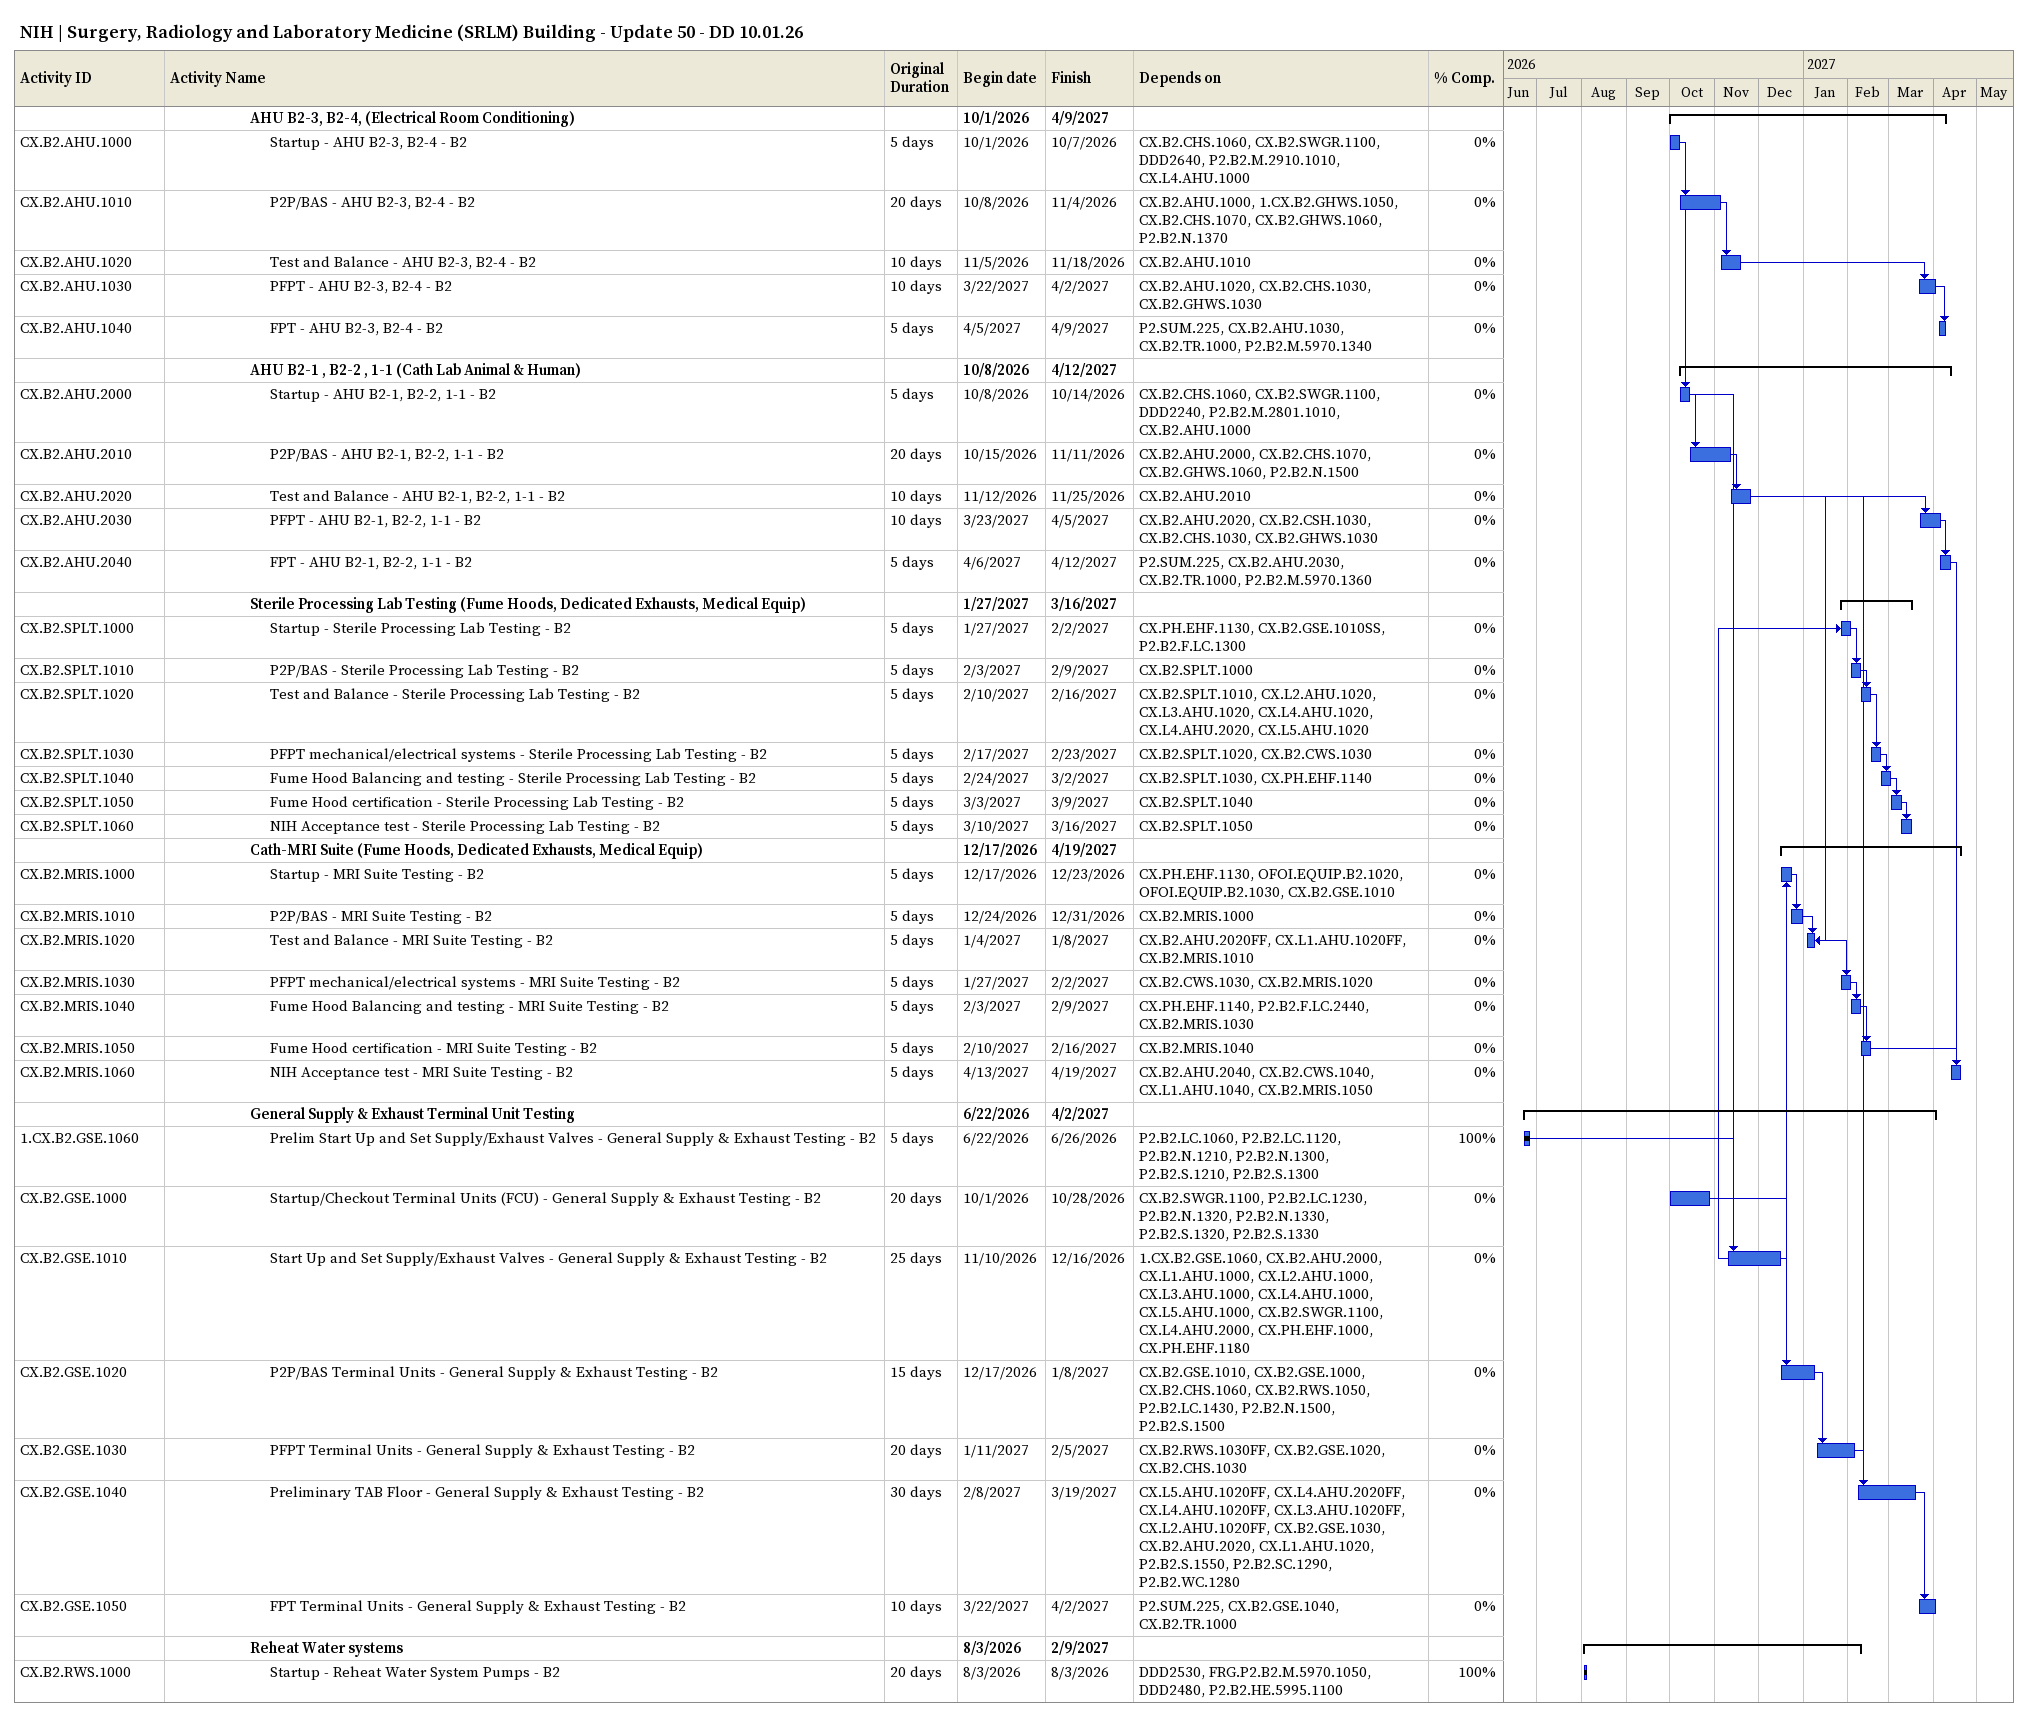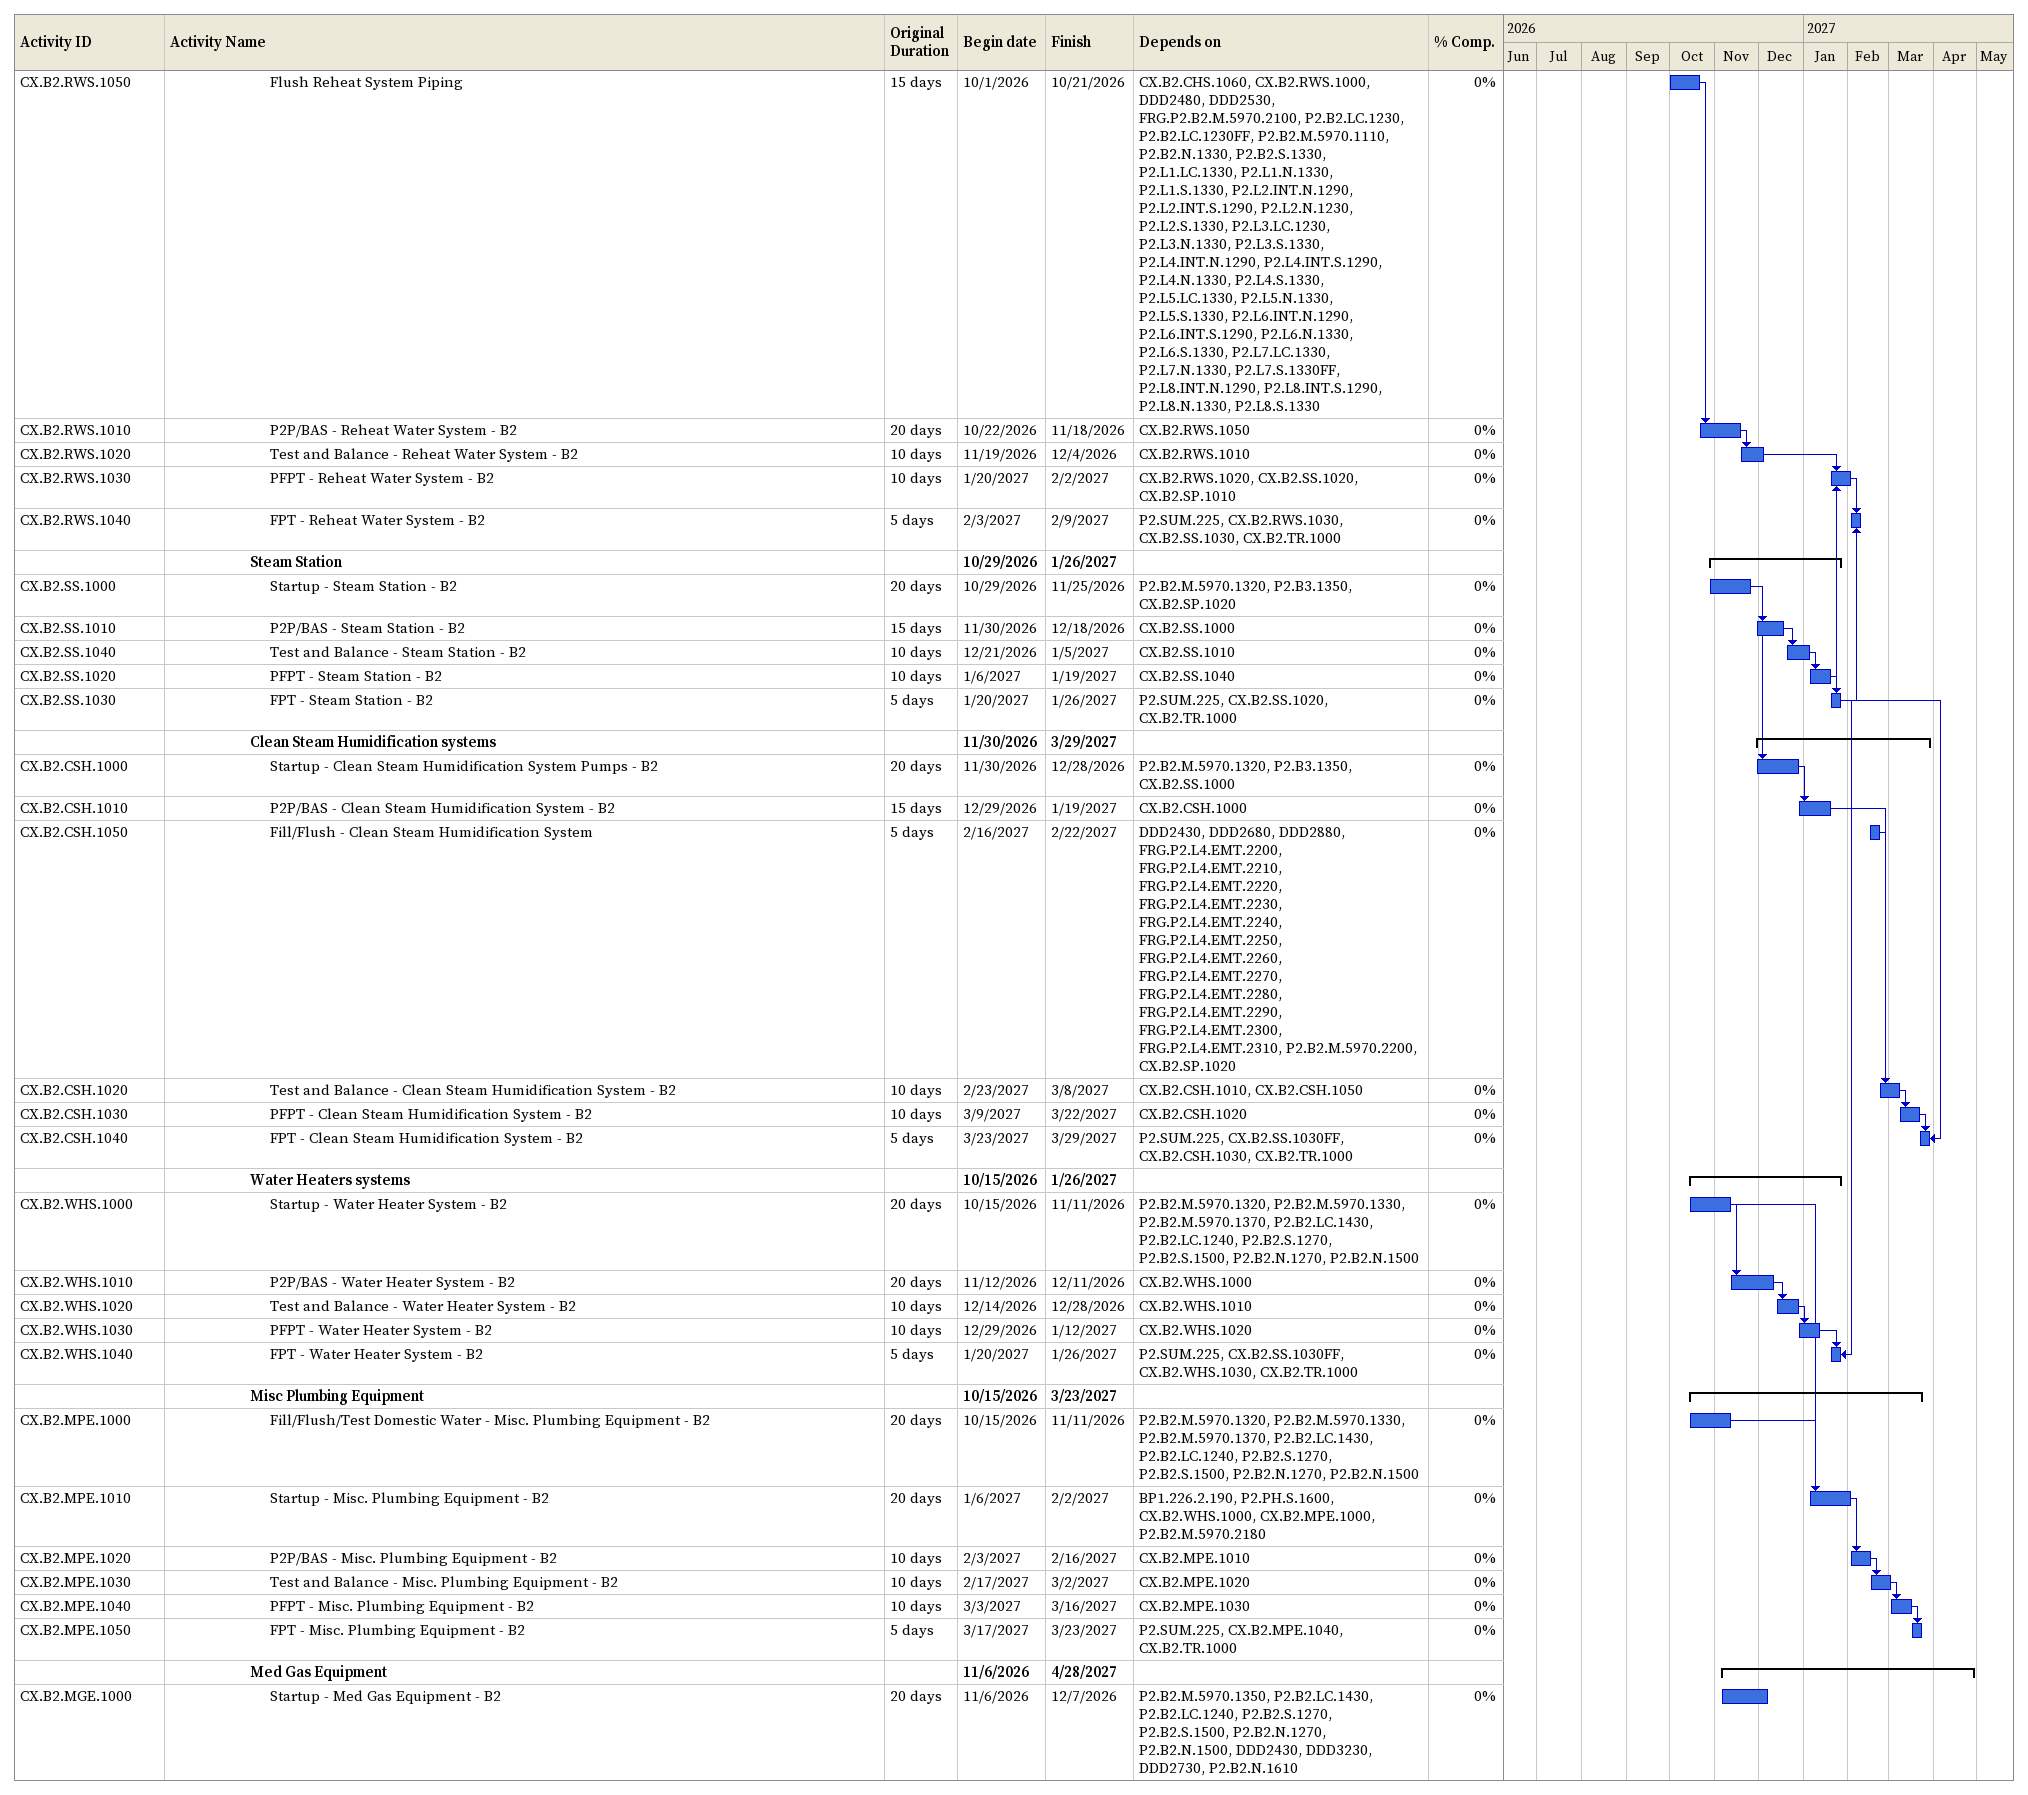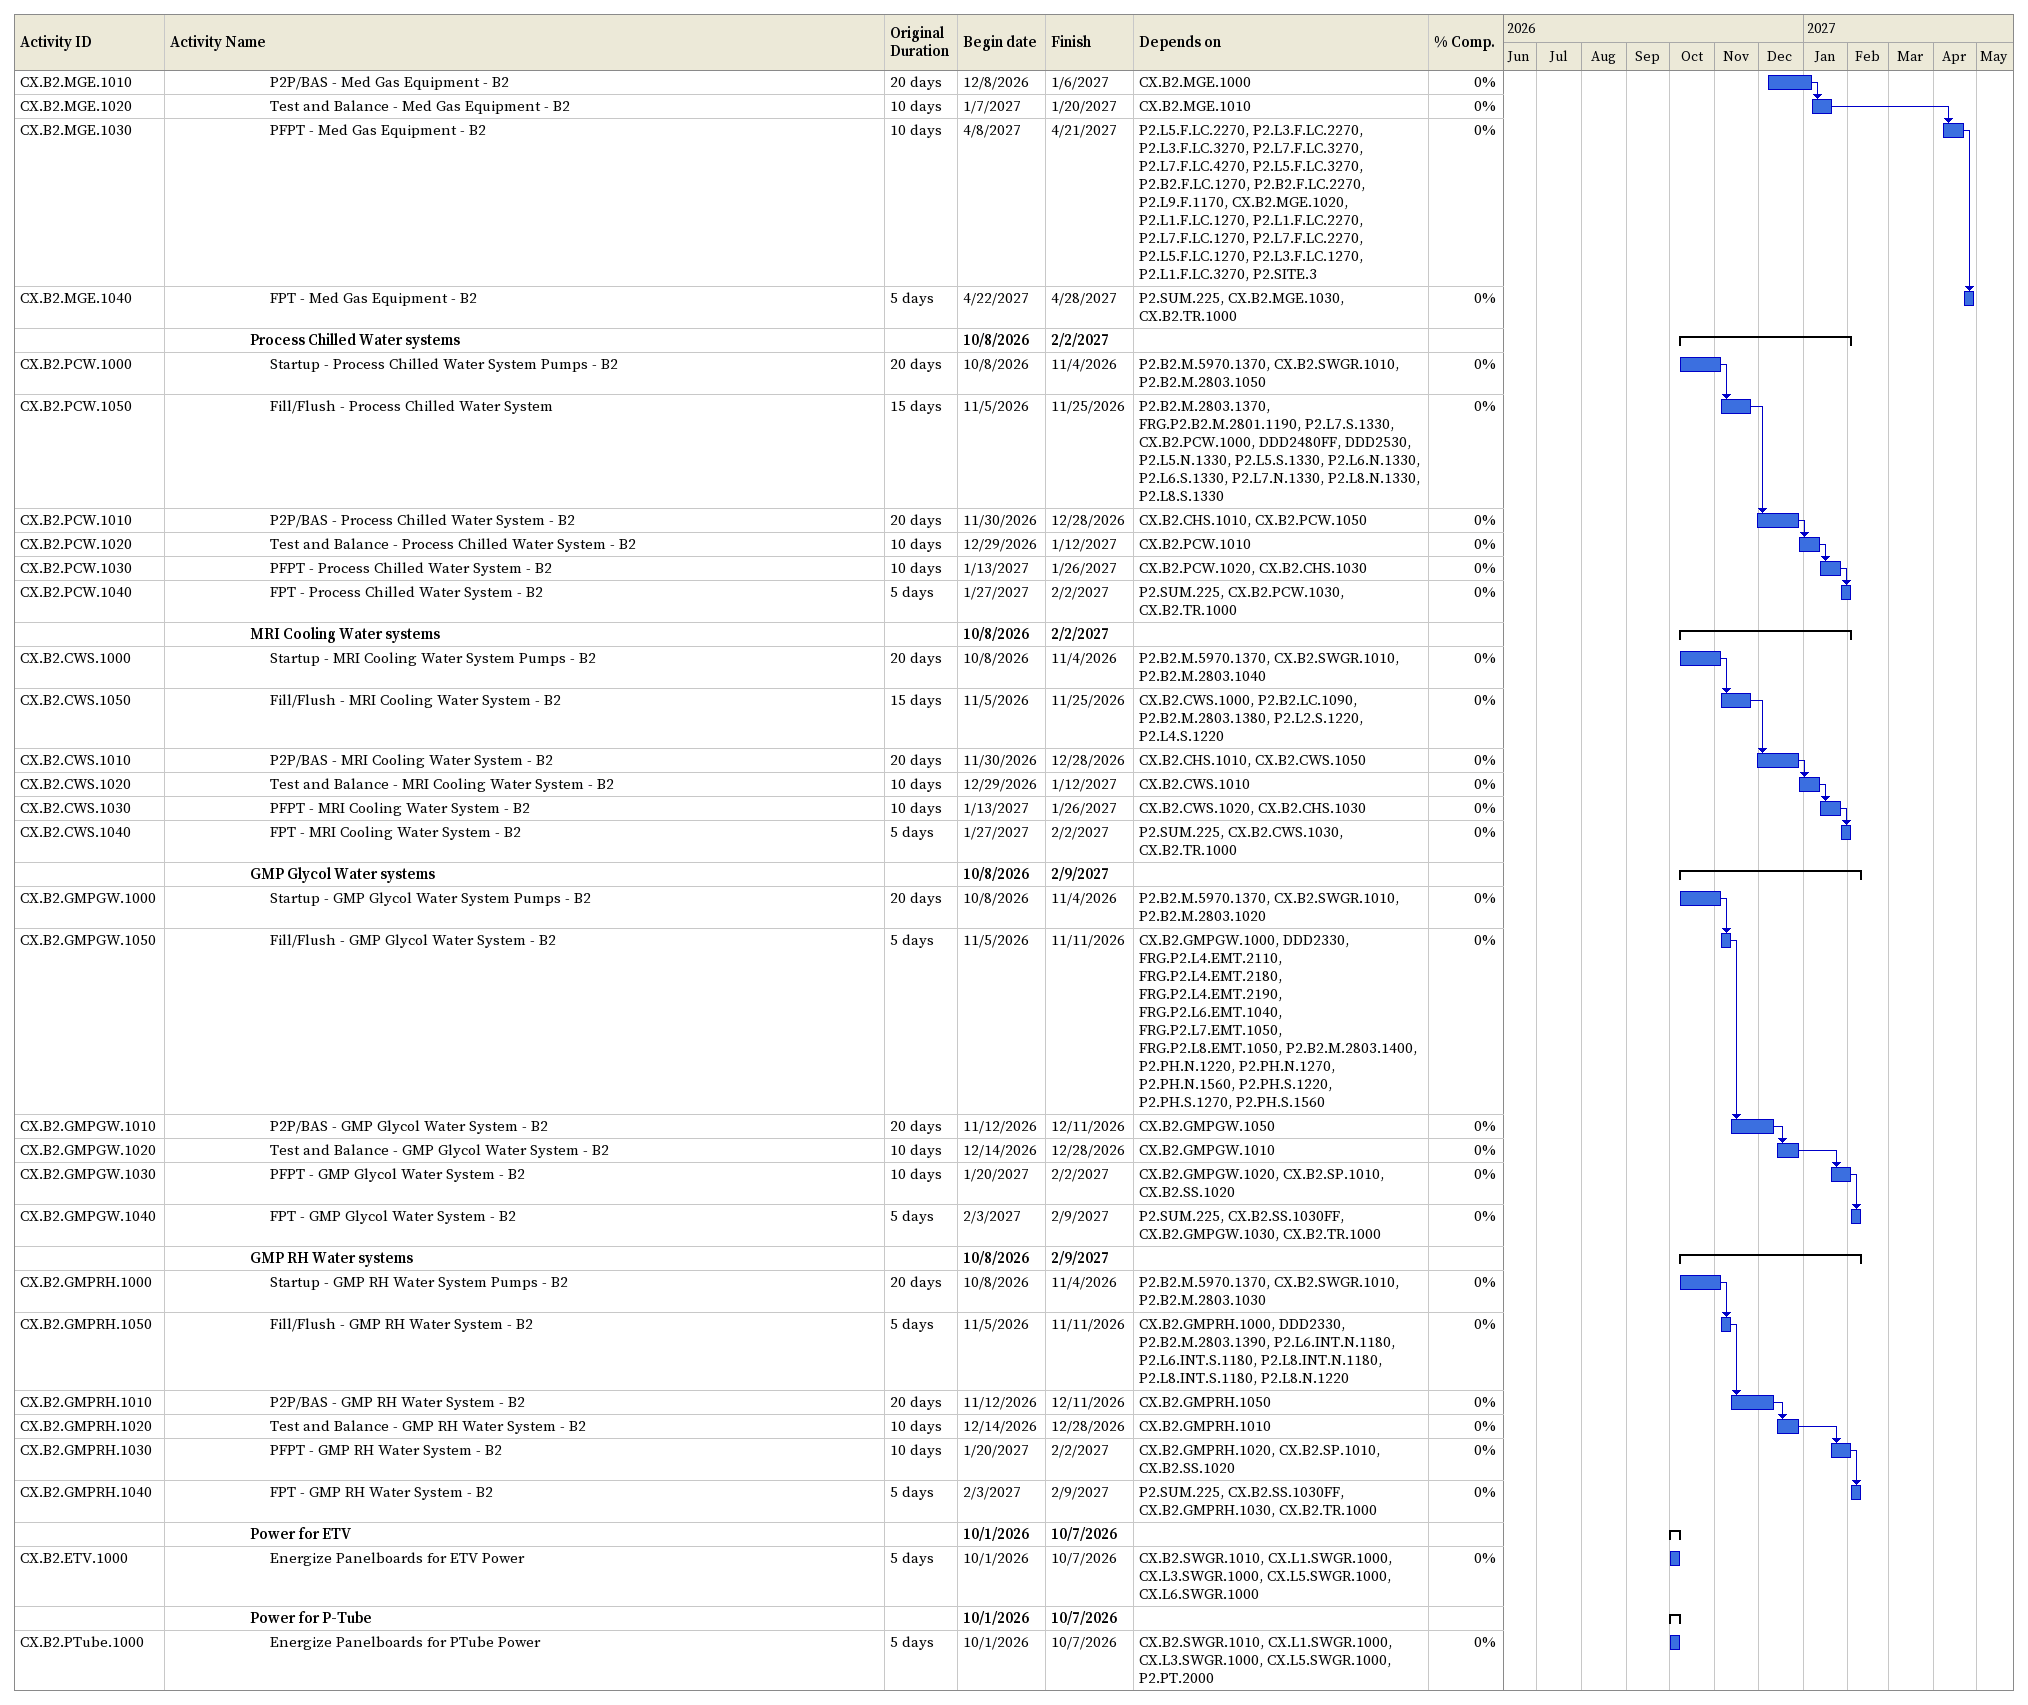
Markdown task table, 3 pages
NIH | Surgery, Radiology and Laboratory Medicine (SRLM) Building - Update 50 - DD 10.01.26

| ID | Level | Task | Original duration | Start | Finish | Predecessors | % complete |
|---|---|---|---|---|---|---|---|
|  | 5 | **AHU B2-3, B2-4, (Electrical Room Conditioning)** |  | 2026-10-01 | 2027-04-09 |  |  |
| CX.B2.AHU.1000 | 6 | Startup - AHU B2-3, B2-4 - B2 | 5d | 2026-10-01 | 2026-10-07 | CX.B2.CHS.1060, CX.B2.SWGR.1100, DDD2640, P2.B2.M.2910.1010, CX.L4.AHU.1000 | 0 |
| CX.B2.AHU.1010 | 6 | P2P/BAS - AHU B2-3, B2-4 - B2 | 20d | 2026-10-08 | 2026-11-04 | CX.B2.AHU.1000, 1.CX.B2.GHWS.1050, CX.B2.CHS.1070, CX.B2.GHWS.1060, P2.B2.N.1370 | 0 |
| CX.B2.AHU.1020 | 6 | Test and Balance - AHU B2-3, B2-4 - B2 | 10d | 2026-11-05 | 2026-11-18 | CX.B2.AHU.1010 | 0 |
| CX.B2.AHU.1030 | 6 | PFPT - AHU B2-3, B2-4 - B2 | 10d | 2027-03-22 | 2027-04-02 | CX.B2.AHU.1020, CX.B2.CHS.1030, CX.B2.GHWS.1030 | 0 |
| CX.B2.AHU.1040 | 6 | FPT - AHU B2-3, B2-4 - B2 | 5d | 2027-04-05 | 2027-04-09 | P2.SUM.225, CX.B2.AHU.1030, CX.B2.TR.1000, P2.B2.M.5970.1340 | 0 |
|  | 5 | **AHU B2-1 , B2-2 , 1-1 (Cath Lab Animal & Human)** |  | 2026-10-08 | 2027-04-12 |  |  |
| CX.B2.AHU.2000 | 6 | Startup - AHU B2-1, B2-2, 1-1 - B2 | 5d | 2026-10-08 | 2026-10-14 | CX.B2.CHS.1060, CX.B2.SWGR.1100, DDD2240, P2.B2.M.2801.1010, CX.B2.AHU.1000 | 0 |
| CX.B2.AHU.2010 | 6 | P2P/BAS - AHU B2-1, B2-2, 1-1 - B2 | 20d | 2026-10-15 | 2026-11-11 | CX.B2.AHU.2000, CX.B2.CHS.1070, CX.B2.GHWS.1060, P2.B2.N.1500 | 0 |
| CX.B2.AHU.2020 | 6 | Test and Balance - AHU B2-1, B2-2, 1-1 - B2 | 10d | 2026-11-12 | 2026-11-25 | CX.B2.AHU.2010 | 0 |
| CX.B2.AHU.2030 | 6 | PFPT - AHU B2-1, B2-2, 1-1 - B2 | 10d | 2027-03-23 | 2027-04-05 | CX.B2.AHU.2020, CX.B2.CSH.1030, CX.B2.CHS.1030, CX.B2.GHWS.1030 | 0 |
| CX.B2.AHU.2040 | 6 | FPT - AHU B2-1, B2-2, 1-1 - B2 | 5d | 2027-04-06 | 2027-04-12 | P2.SUM.225, CX.B2.AHU.2030, CX.B2.TR.1000, P2.B2.M.5970.1360 | 0 |
|  | 5 | **Sterile Processing Lab Testing (Fume Hoods, Dedicated Exhausts, Medical Equip)** |  | 2027-01-27 | 2027-03-16 |  |  |
| CX.B2.SPLT.1000 | 6 | Startup - Sterile Processing Lab Testing - B2 | 5d | 2027-01-27 | 2027-02-02 | CX.PH.EHF.1130, CX.B2.GSE.1010SS, P2.B2.F.LC.1300 | 0 |
| CX.B2.SPLT.1010 | 6 | P2P/BAS - Sterile Processing Lab Testing - B2 | 5d | 2027-02-03 | 2027-02-09 | CX.B2.SPLT.1000 | 0 |
| CX.B2.SPLT.1020 | 6 | Test and Balance - Sterile Processing Lab Testing - B2 | 5d | 2027-02-10 | 2027-02-16 | CX.B2.SPLT.1010, CX.L2.AHU.1020, CX.L3.AHU.1020, CX.L4.AHU.1020, CX.L4.AHU.2020, CX.L5.AHU.1020 | 0 |
| CX.B2.SPLT.1030 | 6 | PFPT mechanical/electrical systems - Sterile Processing Lab Testing - B2 | 5d | 2027-02-17 | 2027-02-23 | CX.B2.SPLT.1020, CX.B2.CWS.1030 | 0 |
| CX.B2.SPLT.1040 | 6 | Fume Hood Balancing and testing - Sterile Processing Lab Testing - B2 | 5d | 2027-02-24 | 2027-03-02 | CX.B2.SPLT.1030, CX.PH.EHF.1140 | 0 |
| CX.B2.SPLT.1050 | 6 | Fume Hood certification - Sterile Processing Lab Testing - B2 | 5d | 2027-03-03 | 2027-03-09 | CX.B2.SPLT.1040 | 0 |
| CX.B2.SPLT.1060 | 6 | NIH Acceptance test - Sterile Processing Lab Testing - B2 | 5d | 2027-03-10 | 2027-03-16 | CX.B2.SPLT.1050 | 0 |
|  | 5 | **Cath-MRI Suite (Fume Hoods, Dedicated Exhausts, Medical Equip)** |  | 2026-12-17 | 2027-04-19 |  |  |
| CX.B2.MRIS.1000 | 6 | Startup - MRI Suite Testing - B2 | 5d | 2026-12-17 | 2026-12-23 | CX.PH.EHF.1130, OFOI.EQUIP.B2.1020, OFOI.EQUIP.B2.1030, CX.B2.GSE.1010 | 0 |
| CX.B2.MRIS.1010 | 6 | P2P/BAS - MRI Suite Testing - B2 | 5d | 2026-12-24 | 2026-12-31 | CX.B2.MRIS.1000 | 0 |
| CX.B2.MRIS.1020 | 6 | Test and Balance - MRI Suite Testing - B2 | 5d | 2027-01-04 | 2027-01-08 | CX.B2.AHU.2020FF, CX.L1.AHU.1020FF, CX.B2.MRIS.1010 | 0 |
| CX.B2.MRIS.1030 | 6 | PFPT mechanical/electrical systems - MRI Suite Testing - B2 | 5d | 2027-01-27 | 2027-02-02 | CX.B2.CWS.1030, CX.B2.MRIS.1020 | 0 |
| CX.B2.MRIS.1040 | 6 | Fume Hood Balancing and testing - MRI Suite Testing - B2 | 5d | 2027-02-03 | 2027-02-09 | CX.PH.EHF.1140, P2.B2.F.LC.2440, CX.B2.MRIS.1030 | 0 |
| CX.B2.MRIS.1050 | 6 | Fume Hood certification - MRI Suite Testing - B2 | 5d | 2027-02-10 | 2027-02-16 | CX.B2.MRIS.1040 | 0 |
| CX.B2.MRIS.1060 | 6 | NIH Acceptance test - MRI Suite Testing - B2 | 5d | 2027-04-13 | 2027-04-19 | CX.B2.AHU.2040, CX.B2.CWS.1040, CX.L1.AHU.1040, CX.B2.MRIS.1050 | 0 |
|  | 5 | **General Supply & Exhaust Terminal Unit Testing** |  | 2026-06-22 | 2027-04-02 |  |  |
| 1.CX.B2.GSE.1060 | 6 | Prelim Start Up and Set Supply/Exhaust Valves - General Supply & Exhaust Testing - B2 | 5d | 2026-06-22 | 2026-06-26 | P2.B2.LC.1060, P2.B2.LC.1120, P2.B2.N.1210, P2.B2.N.1300, P2.B2.S.1210, P2.B2.S.1300 | 100 |
| CX.B2.GSE.1000 | 6 | Startup/Checkout Terminal Units (FCU) - General Supply & Exhaust Testing - B2 | 20d | 2026-10-01 | 2026-10-28 | CX.B2.SWGR.1100, P2.B2.LC.1230, P2.B2.N.1320, P2.B2.N.1330, P2.B2.S.1320, P2.B2.S.1330 | 0 |
| CX.B2.GSE.1010 | 6 | Start Up and Set Supply/Exhaust Valves - General Supply & Exhaust Testing - B2 | 25d | 2026-11-10 | 2026-12-16 | 1.CX.B2.GSE.1060, CX.B2.AHU.2000, CX.L1.AHU.1000, CX.L2.AHU.1000, CX.L3.AHU.1000, CX.L4.AHU.1000, CX.L5.AHU.1000, CX.B2.SWGR.1100, CX.L4.AHU.2000, CX.PH.EHF.1000, CX.PH.EHF.1180 | 0 |
| CX.B2.GSE.1020 | 6 | P2P/BAS Terminal Units - General Supply & Exhaust Testing - B2 | 15d | 2026-12-17 | 2027-01-08 | CX.B2.GSE.1010, CX.B2.GSE.1000, CX.B2.CHS.1060, CX.B2.RWS.1050, P2.B2.LC.1430, P2.B2.N.1500, P2.B2.S.1500 | 0 |
| CX.B2.GSE.1030 | 6 | PFPT Terminal Units - General Supply & Exhaust Testing - B2 | 20d | 2027-01-11 | 2027-02-05 | CX.B2.RWS.1030FF, CX.B2.GSE.1020, CX.B2.CHS.1030 | 0 |
| CX.B2.GSE.1040 | 6 | Preliminary TAB Floor - General Supply & Exhaust Testing - B2 | 30d | 2027-02-08 | 2027-03-19 | CX.L5.AHU.1020FF, CX.L4.AHU.2020FF, CX.L4.AHU.1020FF, CX.L3.AHU.1020FF, CX.L2.AHU.1020FF, CX.B2.GSE.1030, CX.B2.AHU.2020, CX.L1.AHU.1020, P2.B2.S.1550, P2.B2.SC.1290, P2.B2.WC.1280 | 0 |
| CX.B2.GSE.1050 | 6 | FPT Terminal Units - General Supply & Exhaust Testing - B2 | 10d | 2027-03-22 | 2027-04-02 | P2.SUM.225, CX.B2.GSE.1040, CX.B2.TR.1000 | 0 |
|  | 5 | **Reheat Water systems** |  | 2026-08-03 | 2027-02-09 |  |  |
| CX.B2.RWS.1000 | 6 | Startup - Reheat Water System Pumps - B2 | 20d | 2026-08-03 | 2026-08-03 | DDD2530, FRG.P2.B2.M.5970.1050, DDD2480, P2.B2.HE.5995.1100 | 100 |
| CX.B2.RWS.1050 | 6 | Flush Reheat System Piping | 15d | 2026-10-01 | 2026-10-21 | CX.B2.CHS.1060, CX.B2.RWS.1000, DDD2480, DDD2530, FRG.P2.B2.M.5970.2100, P2.B2.LC.1230, P2.B2.LC.1230FF, P2.B2.M.5970.1110, P2.B2.N.1330, P2.B2.S.1330, P2.L1.LC.1330, P2.L1.N.1330, P2.L1.S.1330, P2.L2.INT.N.1290, P2.L2.INT.S.1290, P2.L2.N.1230, P2.L2.S.1330, P2.L3.LC.1230, P2.L3.N.1330, P2.L3.S.1330, P2.L4.INT.N.1290, P2.L4.INT.S.1290, P2.L4.N.1330, P2.L4.S.1330, P2.L5.LC.1330, P2.L5.N.1330, P2.L5.S.1330, P2.L6.INT.N.1290, P2.L6.INT.S.1290, P2.L6.N.1330, P2.L6.S.1330, P2.L7.LC.1330, P2.L7.N.1330, P2.L7.S.1330FF, P2.L8.INT.N.1290, P2.L8.INT.S.1290, P2.L8.N.1330, P2.L8.S.1330 | 0 |
| CX.B2.RWS.1010 | 6 | P2P/BAS - Reheat Water System - B2 | 20d | 2026-10-22 | 2026-11-18 | CX.B2.RWS.1050 | 0 |
| CX.B2.RWS.1020 | 6 | Test and Balance - Reheat Water System - B2 | 10d | 2026-11-19 | 2026-12-04 | CX.B2.RWS.1010 | 0 |
| CX.B2.RWS.1030 | 6 | PFPT - Reheat Water System - B2 | 10d | 2027-01-20 | 2027-02-02 | CX.B2.RWS.1020, CX.B2.SS.1020, CX.B2.SP.1010 | 0 |
| CX.B2.RWS.1040 | 6 | FPT - Reheat Water System - B2 | 5d | 2027-02-03 | 2027-02-09 | P2.SUM.225, CX.B2.RWS.1030, CX.B2.SS.1030, CX.B2.TR.1000 | 0 |
|  | 5 | **Steam Station** |  | 2026-10-29 | 2027-01-26 |  |  |
| CX.B2.SS.1000 | 6 | Startup - Steam Station - B2 | 20d | 2026-10-29 | 2026-11-25 | P2.B2.M.5970.1320, P2.B3.1350, CX.B2.SP.1020 | 0 |
| CX.B2.SS.1010 | 6 | P2P/BAS - Steam Station - B2 | 15d | 2026-11-30 | 2026-12-18 | CX.B2.SS.1000 | 0 |
| CX.B2.SS.1040 | 6 | Test and Balance - Steam Station - B2 | 10d | 2026-12-21 | 2027-01-05 | CX.B2.SS.1010 | 0 |
| CX.B2.SS.1020 | 6 | PFPT - Steam Station - B2 | 10d | 2027-01-06 | 2027-01-19 | CX.B2.SS.1040 | 0 |
| CX.B2.SS.1030 | 6 | FPT - Steam Station - B2 | 5d | 2027-01-20 | 2027-01-26 | P2.SUM.225, CX.B2.SS.1020, CX.B2.TR.1000 | 0 |
|  | 5 | **Clean Steam Humidification systems** |  | 2026-11-30 | 2027-03-29 |  |  |
| CX.B2.CSH.1000 | 6 | Startup - Clean Steam Humidification System Pumps - B2 | 20d | 2026-11-30 | 2026-12-28 | P2.B2.M.5970.1320, P2.B3.1350, CX.B2.SS.1000 | 0 |
| CX.B2.CSH.1010 | 6 | P2P/BAS - Clean Steam Humidification System - B2 | 15d | 2026-12-29 | 2027-01-19 | CX.B2.CSH.1000 | 0 |
| CX.B2.CSH.1050 | 6 | Fill/Flush - Clean Steam Humidification System | 5d | 2027-02-16 | 2027-02-22 | DDD2430, DDD2680, DDD2880, FRG.P2.L4.EMT.2200, FRG.P2.L4.EMT.2210, FRG.P2.L4.EMT.2220, FRG.P2.L4.EMT.2230, FRG.P2.L4.EMT.2240, FRG.P2.L4.EMT.2250, FRG.P2.L4.EMT.2260, FRG.P2.L4.EMT.2270, FRG.P2.L4.EMT.2280, FRG.P2.L4.EMT.2290, FRG.P2.L4.EMT.2300, FRG.P2.L4.EMT.2310, P2.B2.M.5970.2200, CX.B2.SP.1020 | 0 |
| CX.B2.CSH.1020 | 6 | Test and Balance - Clean Steam Humidification System - B2 | 10d | 2027-02-23 | 2027-03-08 | CX.B2.CSH.1010, CX.B2.CSH.1050 | 0 |
| CX.B2.CSH.1030 | 6 | PFPT - Clean Steam Humidification System - B2 | 10d | 2027-03-09 | 2027-03-22 | CX.B2.CSH.1020 | 0 |
| CX.B2.CSH.1040 | 6 | FPT - Clean Steam Humidification System - B2 | 5d | 2027-03-23 | 2027-03-29 | P2.SUM.225, CX.B2.SS.1030FF, CX.B2.CSH.1030, CX.B2.TR.1000 | 0 |
|  | 5 | **Water Heaters systems** |  | 2026-10-15 | 2027-01-26 |  |  |
| CX.B2.WHS.1000 | 6 | Startup - Water Heater System - B2 | 20d | 2026-10-15 | 2026-11-11 | P2.B2.M.5970.1320, P2.B2.M.5970.1330, P2.B2.M.5970.1370, P2.B2.LC.1430, P2.B2.LC.1240, P2.B2.S.1270, P2.B2.S.1500, P2.B2.N.1270, P2.B2.N.1500 | 0 |
| CX.B2.WHS.1010 | 6 | P2P/BAS - Water Heater System - B2 | 20d | 2026-11-12 | 2026-12-11 | CX.B2.WHS.1000 | 0 |
| CX.B2.WHS.1020 | 6 | Test and Balance - Water Heater System - B2 | 10d | 2026-12-14 | 2026-12-28 | CX.B2.WHS.1010 | 0 |
| CX.B2.WHS.1030 | 6 | PFPT - Water Heater System - B2 | 10d | 2026-12-29 | 2027-01-12 | CX.B2.WHS.1020 | 0 |
| CX.B2.WHS.1040 | 6 | FPT - Water Heater System - B2 | 5d | 2027-01-20 | 2027-01-26 | P2.SUM.225, CX.B2.SS.1030FF, CX.B2.WHS.1030, CX.B2.TR.1000 | 0 |
|  | 5 | **Misc Plumbing Equipment** |  | 2026-10-15 | 2027-03-23 |  |  |
| CX.B2.MPE.1000 | 6 | Fill/Flush/Test Domestic Water - Misc. Plumbing Equipment - B2 | 20d | 2026-10-15 | 2026-11-11 | P2.B2.M.5970.1320, P2.B2.M.5970.1330, P2.B2.M.5970.1370, P2.B2.LC.1430, P2.B2.LC.1240, P2.B2.S.1270, P2.B2.S.1500, P2.B2.N.1270, P2.B2.N.1500 | 0 |
| CX.B2.MPE.1010 | 6 | Startup - Misc. Plumbing Equipment - B2 | 20d | 2027-01-06 | 2027-02-02 | BP1.226.2.190, P2.PH.S.1600, CX.B2.WHS.1000, CX.B2.MPE.1000, P2.B2.M.5970.2180 | 0 |
| CX.B2.MPE.1020 | 6 | P2P/BAS - Misc. Plumbing Equipment - B2 | 10d | 2027-02-03 | 2027-02-16 | CX.B2.MPE.1010 | 0 |
| CX.B2.MPE.1030 | 6 | Test and Balance - Misc. Plumbing Equipment - B2 | 10d | 2027-02-17 | 2027-03-02 | CX.B2.MPE.1020 | 0 |
| CX.B2.MPE.1040 | 6 | PFPT - Misc. Plumbing Equipment - B2 | 10d | 2027-03-03 | 2027-03-16 | CX.B2.MPE.1030 | 0 |
| CX.B2.MPE.1050 | 6 | FPT - Misc. Plumbing Equipment - B2 | 5d | 2027-03-17 | 2027-03-23 | P2.SUM.225, CX.B2.MPE.1040, CX.B2.TR.1000 | 0 |
|  | 5 | **Med Gas Equipment** |  | 2026-11-06 | 2027-04-28 |  |  |
| CX.B2.MGE.1000 | 6 | Startup - Med Gas Equipment - B2 | 20d | 2026-11-06 | 2026-12-07 | P2.B2.M.5970.1350, P2.B2.LC.1430, P2.B2.LC.1240, P2.B2.S.1270, P2.B2.S.1500, P2.B2.N.1270, P2.B2.N.1500, DDD2430, DDD3230, DDD2730, P2.B2.N.1610 | 0 |
| CX.B2.MGE.1010 | 6 | P2P/BAS - Med Gas Equipment - B2 | 20d | 2026-12-08 | 2027-01-06 | CX.B2.MGE.1000 | 0 |
| CX.B2.MGE.1020 | 6 | Test and Balance - Med Gas Equipment - B2 | 10d | 2027-01-07 | 2027-01-20 | CX.B2.MGE.1010 | 0 |
| CX.B2.MGE.1030 | 6 | PFPT - Med Gas Equipment - B2 | 10d | 2027-04-08 | 2027-04-21 | P2.L5.F.LC.2270, P2.L3.F.LC.2270, P2.L3.F.LC.3270, P2.L7.F.LC.3270, P2.L7.F.LC.4270, P2.L5.F.LC.3270, P2.B2.F.LC.1270, P2.B2.F.LC.2270, P2.L9.F.1170, CX.B2.MGE.1020, P2.L1.F.LC.1270, P2.L1.F.LC.2270, P2.L7.F.LC.1270, P2.L7.F.LC.2270, P2.L5.F.LC.1270, P2.L3.F.LC.1270, P2.L1.F.LC.3270, P2.SITE.3 | 0 |
| CX.B2.MGE.1040 | 6 | FPT - Med Gas Equipment - B2 | 5d | 2027-04-22 | 2027-04-28 | P2.SUM.225, CX.B2.MGE.1030, CX.B2.TR.1000 | 0 |
|  | 5 | **Process Chilled Water systems** |  | 2026-10-08 | 2027-02-02 |  |  |
| CX.B2.PCW.1000 | 6 | Startup - Process Chilled Water System Pumps - B2 | 20d | 2026-10-08 | 2026-11-04 | P2.B2.M.5970.1370, CX.B2.SWGR.1010, P2.B2.M.2803.1050 | 0 |
| CX.B2.PCW.1050 | 6 | Fill/Flush - Process Chilled Water System | 15d | 2026-11-05 | 2026-11-25 | P2.B2.M.2803.1370, FRG.P2.B2.M.2801.1190, P2.L7.S.1330, CX.B2.PCW.1000, DDD2480FF, DDD2530, P2.L5.N.1330, P2.L5.S.1330, P2.L6.N.1330, P2.L6.S.1330, P2.L7.N.1330, P2.L8.N.1330, P2.L8.S.1330 | 0 |
| CX.B2.PCW.1010 | 6 | P2P/BAS - Process Chilled Water System - B2 | 20d | 2026-11-30 | 2026-12-28 | CX.B2.CHS.1010, CX.B2.PCW.1050 | 0 |
| CX.B2.PCW.1020 | 6 | Test and Balance - Process Chilled Water System - B2 | 10d | 2026-12-29 | 2027-01-12 | CX.B2.PCW.1010 | 0 |
| CX.B2.PCW.1030 | 6 | PFPT - Process Chilled Water System - B2 | 10d | 2027-01-13 | 2027-01-26 | CX.B2.PCW.1020, CX.B2.CHS.1030 | 0 |
| CX.B2.PCW.1040 | 6 | FPT - Process Chilled Water System - B2 | 5d | 2027-01-27 | 2027-02-02 | P2.SUM.225, CX.B2.PCW.1030, CX.B2.TR.1000 | 0 |
|  | 5 | **MRI Cooling Water systems** |  | 2026-10-08 | 2027-02-02 |  |  |
| CX.B2.CWS.1000 | 6 | Startup - MRI Cooling Water System Pumps - B2 | 20d | 2026-10-08 | 2026-11-04 | P2.B2.M.5970.1370, CX.B2.SWGR.1010, P2.B2.M.2803.1040 | 0 |
| CX.B2.CWS.1050 | 6 | Fill/Flush - MRI Cooling Water System - B2 | 15d | 2026-11-05 | 2026-11-25 | CX.B2.CWS.1000, P2.B2.LC.1090, P2.B2.M.2803.1380, P2.L2.S.1220, P2.L4.S.1220 | 0 |
| CX.B2.CWS.1010 | 6 | P2P/BAS - MRI Cooling Water System - B2 | 20d | 2026-11-30 | 2026-12-28 | CX.B2.CHS.1010, CX.B2.CWS.1050 | 0 |
| CX.B2.CWS.1020 | 6 | Test and Balance - MRI Cooling Water System - B2 | 10d | 2026-12-29 | 2027-01-12 | CX.B2.CWS.1010 | 0 |
| CX.B2.CWS.1030 | 6 | PFPT - MRI Cooling Water System - B2 | 10d | 2027-01-13 | 2027-01-26 | CX.B2.CWS.1020, CX.B2.CHS.1030 | 0 |
| CX.B2.CWS.1040 | 6 | FPT - MRI Cooling Water System - B2 | 5d | 2027-01-27 | 2027-02-02 | P2.SUM.225, CX.B2.CWS.1030, CX.B2.TR.1000 | 0 |
|  | 5 | **GMP Glycol Water systems** |  | 2026-10-08 | 2027-02-09 |  |  |
| CX.B2.GMPGW.1000 | 6 | Startup - GMP Glycol Water System Pumps - B2 | 20d | 2026-10-08 | 2026-11-04 | P2.B2.M.5970.1370, CX.B2.SWGR.1010, P2.B2.M.2803.1020 | 0 |
| CX.B2.GMPGW.1050 | 6 | Fill/Flush - GMP Glycol Water System - B2 | 5d | 2026-11-05 | 2026-11-11 | CX.B2.GMPGW.1000, DDD2330, FRG.P2.L4.EMT.2110, FRG.P2.L4.EMT.2180, FRG.P2.L4.EMT.2190, FRG.P2.L6.EMT.1040, FRG.P2.L7.EMT.1050, FRG.P2.L8.EMT.1050, P2.B2.M.2803.1400, P2.PH.N.1220, P2.PH.N.1270, P2.PH.N.1560, P2.PH.S.1220, P2.PH.S.1270, P2.PH.S.1560 | 0 |
| CX.B2.GMPGW.1010 | 6 | P2P/BAS - GMP Glycol Water System - B2 | 20d | 2026-11-12 | 2026-12-11 | CX.B2.GMPGW.1050 | 0 |
| CX.B2.GMPGW.1020 | 6 | Test and Balance - GMP Glycol Water System - B2 | 10d | 2026-12-14 | 2026-12-28 | CX.B2.GMPGW.1010 | 0 |
| CX.B2.GMPGW.1030 | 6 | PFPT - GMP Glycol Water System - B2 | 10d | 2027-01-20 | 2027-02-02 | CX.B2.GMPGW.1020, CX.B2.SP.1010, CX.B2.SS.1020 | 0 |
| CX.B2.GMPGW.1040 | 6 | FPT - GMP Glycol Water System - B2 | 5d | 2027-02-03 | 2027-02-09 | P2.SUM.225, CX.B2.SS.1030FF, CX.B2.GMPGW.1030, CX.B2.TR.1000 | 0 |
|  | 5 | **GMP RH Water systems** |  | 2026-10-08 | 2027-02-09 |  |  |
| CX.B2.GMPRH.1000 | 6 | Startup - GMP RH Water System Pumps - B2 | 20d | 2026-10-08 | 2026-11-04 | P2.B2.M.5970.1370, CX.B2.SWGR.1010, P2.B2.M.2803.1030 | 0 |
| CX.B2.GMPRH.1050 | 6 | Fill/Flush - GMP RH Water System - B2 | 5d | 2026-11-05 | 2026-11-11 | CX.B2.GMPRH.1000, DDD2330, P2.B2.M.2803.1390, P2.L6.INT.N.1180, P2.L6.INT.S.1180, P2.L8.INT.N.1180, P2.L8.INT.S.1180, P2.L8.N.1220 | 0 |
| CX.B2.GMPRH.1010 | 6 | P2P/BAS - GMP RH Water System - B2 | 20d | 2026-11-12 | 2026-12-11 | CX.B2.GMPRH.1050 | 0 |
| CX.B2.GMPRH.1020 | 6 | Test and Balance - GMP RH Water System - B2 | 10d | 2026-12-14 | 2026-12-28 | CX.B2.GMPRH.1010 | 0 |
| CX.B2.GMPRH.1030 | 6 | PFPT - GMP RH Water System - B2 | 10d | 2027-01-20 | 2027-02-02 | CX.B2.GMPRH.1020, CX.B2.SP.1010, CX.B2.SS.1020 | 0 |
| CX.B2.GMPRH.1040 | 6 | FPT - GMP RH Water System - B2 | 5d | 2027-02-03 | 2027-02-09 | P2.SUM.225, CX.B2.SS.1030FF, CX.B2.GMPRH.1030, CX.B2.TR.1000 | 0 |
|  | 5 | **Power for ETV** |  | 2026-10-01 | 2026-10-07 |  |  |
| CX.B2.ETV.1000 | 6 | Energize Panelboards for ETV Power | 5d | 2026-10-01 | 2026-10-07 | CX.B2.SWGR.1010, CX.L1.SWGR.1000, CX.L3.SWGR.1000, CX.L5.SWGR.1000, CX.L6.SWGR.1000 | 0 |
|  | 5 | **Power for P-Tube** |  | 2026-10-01 | 2026-10-07 |  |  |
| CX.B2.PTube.1000 | 6 | Energize Panelboards for PTube Power | 5d | 2026-10-01 | 2026-10-07 | CX.B2.SWGR.1010, CX.L1.SWGR.1000, CX.L3.SWGR.1000, CX.L5.SWGR.1000, P2.PT.2000 | 0 |
